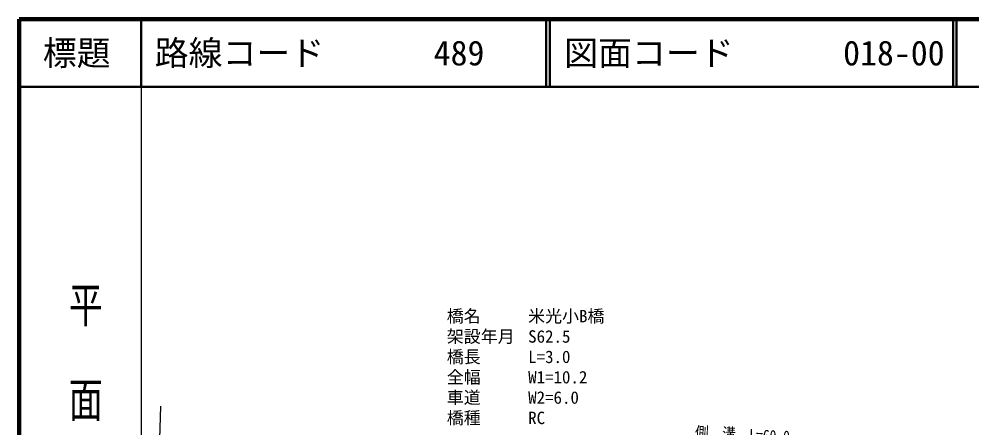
# Model space of a CAD drawing. Units: millimetres at full size, sheet at 1:1000; details may follow other scales. Extents: x 40000 to 680000, y 20000 to 380000.
# Drawn here: x 40000 to 180515, y 319736 to 380000 of the extents above; entities that cross this region are included whole.
import ezdxf
from ezdxf.enums import TextEntityAlignment as Align

# ---------------------------------------------------------------- set-up
doc = ezdxf.new("R2010")
doc.units = ezdxf.units.MM
doc.header["$LTSCALE"] = 1000
for name, color, linetype, lineweight in [('M-BMK-OTRS', 5, 'Continuous', 25), ('M-STR-HTXT', 7, 'Continuous', 13), ('M-TTL', 2, 'Continuous', 140), ('M-TTL-BAND', 7, 'Continuous', 25), ('M-TTL-LINE', 7, 'Continuous', 50)]:
    doc.layers.add(name, color=color, linetype=linetype, lineweight=lineweight)
doc.layers.add('M-TTL-TXT', color=7, linetype='Continuous')
doc.styles.add('@ＭＳ ゴシック', font='')
doc.styles.add('ＭＳ ゴシック', font='')
doc.styles.get('@ＭＳ ゴシック').set_extended_font_data('@MS Gothic')
doc.styles.get('ＭＳ ゴシック').set_extended_font_data('MS Gothic')

msp = doc.modelspace()

# ---------------------------------------------------------------- linework, layer by layer
at = {"layer": 'M-BMK-OTRS'}
msp.add_line((58598, 243312), (60892, 322962), dxfattribs=at)
at = {"layer": 'M-TTL'}
for p, q in [((40000, 380000), (40000, 20000)), ((680000, 380000), (40000, 380000))]:
    msp.add_line(p, q, dxfattribs=at)
at = {"layer": 'M-TTL-BAND'}
msp.add_line((58000, 370000), (58000, 20000), dxfattribs=at)
at = {"layer": 'M-TTL-LINE'}
for p, q in [((58000, 380000), (58000, 370000)), ((117750, 380000), (117750, 370000)), ((118250, 380000), (118250, 370000)), ((177750, 380000), (177750, 370000)), ((178250, 380000), (178250, 370000)), ((40000, 370000), (680000, 370000))]:
    msp.add_line(p, q, dxfattribs=at)

# ---------------------------------------------------------------- texts
at = {"layer": 'M-STR-HTXT', "style": 'ＭＳ ゴシック'}
for s, p in [('橋名', (103074, 334751)), ('米光小B橋', (115074, 334751)), ('架設年月', (103074, 331751)), ('S62.5', (115074, 331751)), ('橋長', (103074, 328751)), ('L=3.0', (115074, 328751)), ('全幅', (103074, 325751)), ('W1=10.2', (115074, 325751)), ('車道', (103074, 322751)), ('W2=6.0', (115074, 322751)), ('橋種', (103074, 319751)), ('RC', (115074, 319751))]:
    msp.add_text(s, height=1833, dxfattribs=at).set_placement(p, align=Align.BOTTOM_LEFT)
at = {"layer": 'M-STR-HTXT', "style": 'ＭＳ ゴシック', "width": 0.8}
msp.add_text('側\u3000溝\u3000L=60.0', height=1833, rotation=357.453, dxfattribs=at).set_placement((146605, 317257), align=Align.BOTTOM_CENTER)
at = {"layer": 'M-TTL-BAND', "style": '@ＭＳ ゴシック', "width": 1.4}
msp.add_text('平  面  図', height=3666, rotation=270, dxfattribs=at).set_placement((49777, 306475), align=Align.MIDDLE_RIGHT)
at = {"layer": 'M-TTL-TXT', "style": 'ＭＳ ゴシック'}
msp.add_text('標題', height=3666, dxfattribs=at).set_placement((48500, 375000), align=Align.MIDDLE_CENTER)
for s, p in [('路線コード', (60000, 375000)), ('489', (101142, 375000)), ('図面コード', (120380, 375000)), ('018-00', (161521, 375000))]:
    msp.add_text(s, height=3666, dxfattribs=at).set_placement(p, align=Align.MIDDLE_LEFT)

doc.saveas('drawing.dxf')
